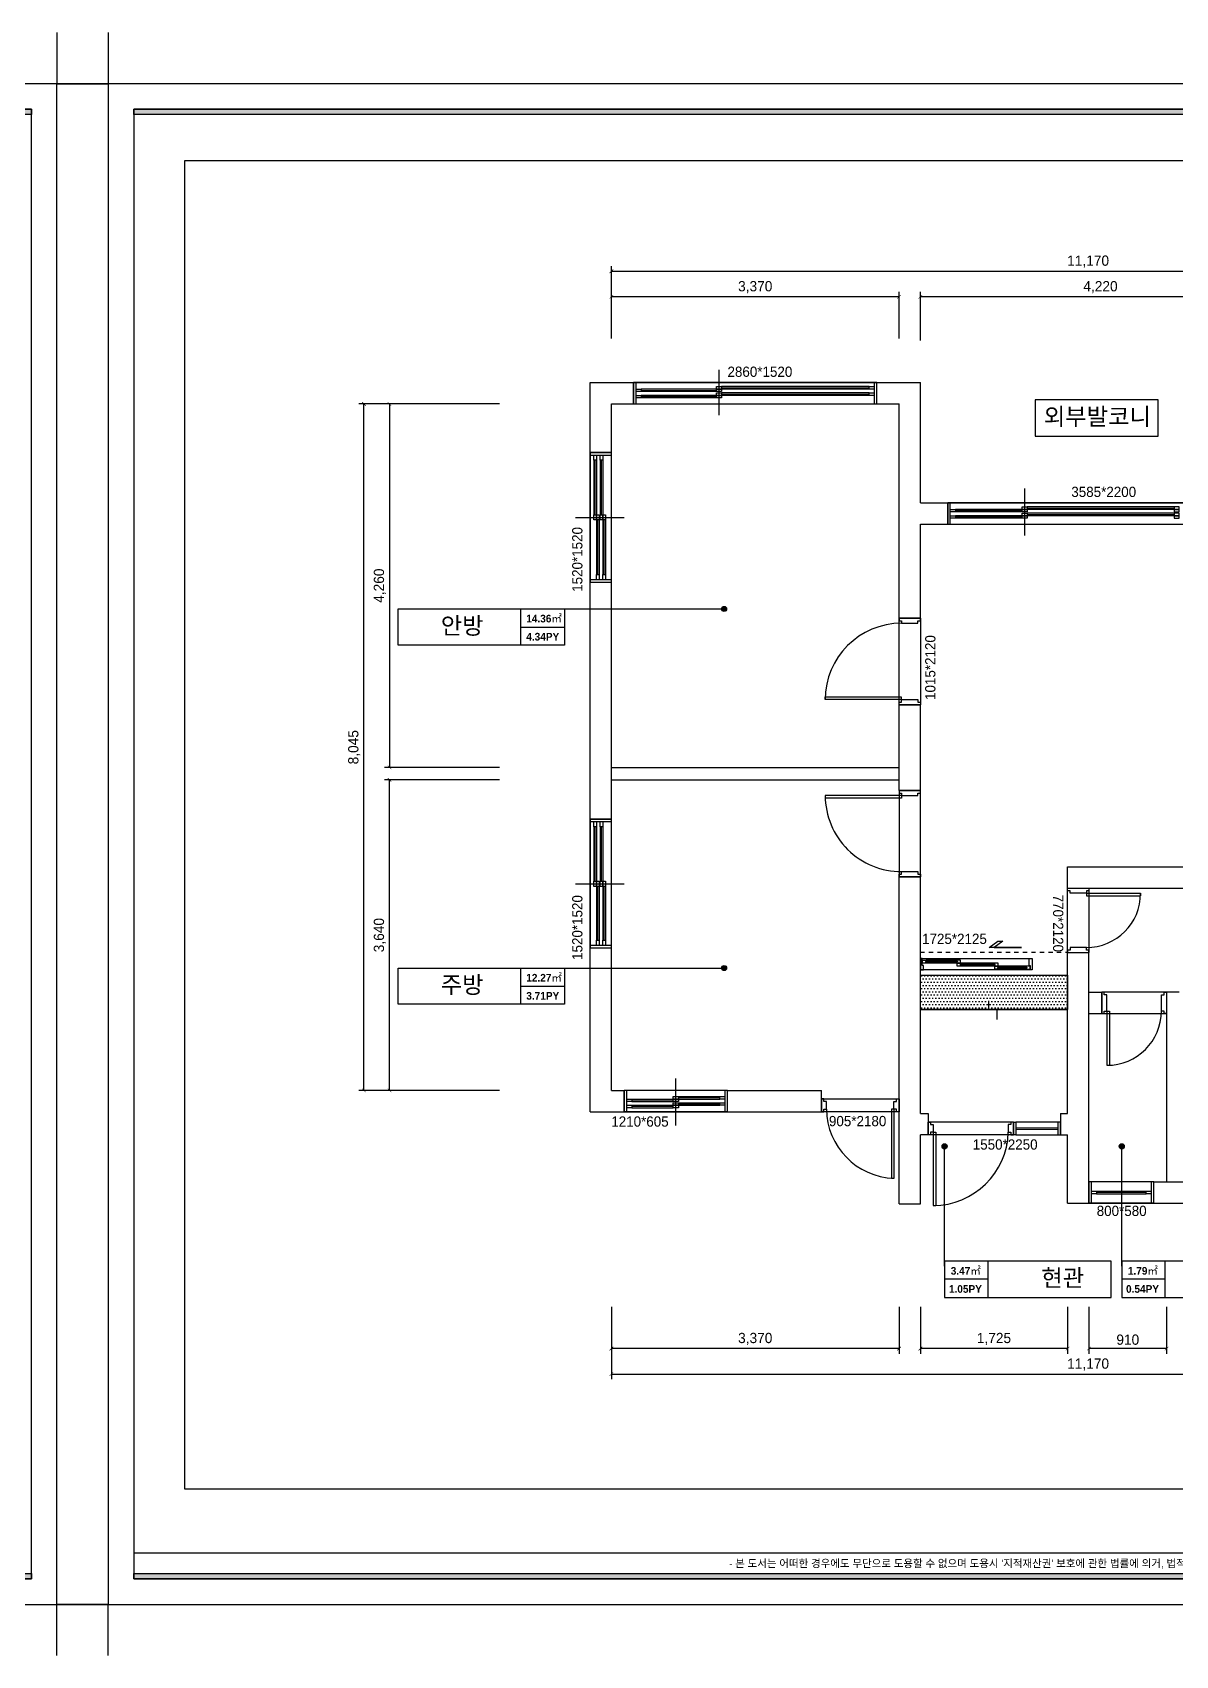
# Model space of a CAD drawing. Header units: inches. Extents: x 45519 to 207552, y -100391 to 47052.
# Drawn here: x 71032 to 84424, y 17987 to 37007 of the extents above; entities that cross this region are included whole.
import ezdxf
from ezdxf.enums import TextEntityAlignment as Align

# ---------------------------------------------------------------- set-up
doc = ezdxf.new("R2010")
doc.units = ezdxf.units.IN
doc.header["$LTSCALE"] = 100
doc.header["$MEASUREMENT"] = 0
doc.header["$PDSIZE"] = 700.071425
doc.linetypes.add('HID2', pattern=[1, 0.5, -0.5])
for name, color, linetype in [('0-ELC TEXT', 7, 'Continuous'), ('03-TEXT', 3, 'Continuous'), ('07-DIM', 1, 'Continuous'), ('2-con', 2, 'Continuous'), ('3.기호.계단선', 30, 'Continuous'), ('4-win', 4, 'Continuous'), ('7', 7, 'Continuous'), ('CO-DOOR', 8, 'Continuous'), ('F-SYM', 7, 'Continuous'), ('FORM(YOURNAME)-11', 1, 'Continuous'), ('도면층4', 4, 'Continuous'), ('도면층5', 5, 'Continuous'), ('도면층8', 8, 'Continuous')]:
    doc.layers.add(name, color=color, linetype=linetype)
doc.styles.add('YOURNAME', font='HY울릉도M.TTF')
doc.styles.add('넥슨고딕', font='NEXONLv1GothicBold.ttf')
doc.styles.add('마감재', font='stylu.ttf')
doc.styles.add('코레일둥고', font='Korail_Round_Gothic_Medium.ttf')
doc.dimstyles.new('벽치수 Copy of DIM-50', dxfattribs={"dimscale": 60, "dimtxt": 2, "dimasz": 0.7, "dimexe": 1, "dimexo": 1, "dimgap": 0.7, "dimtad": 1, "dimdec": 0, "dimzin": 1, "dimdsep": 46, "dimlunit": 6, "dimtxsty": '마감재', "dimblk": 'ARCHTICK', "dimcen": -0.09, "dimclrd": 1, "dimclre": 1, "dimclrt": 3, "dimadec": 0, "dimazin": 0, "dimtfac": 1, "dimtdec": 0, "dimtix": 1, "dimtmove": 2, "dimatfit": 0, "dimldrblk": 'ARCHTICK', "dimfxl": 0, "dimtolj": 1, "dimtzin": 0, "dimarcsym": 0})

# ---------------------------------------------------------------- blocks, each defined once
blk = doc.blocks.new('FORM-PLAN')
at = {"layer": 'FORM(YOURNAME)-11'}
h = blk.add_hatch(color=256, dxfattribs=at)
h.dxf.hatch_style = 1
h.paths.add_polyline_path([(-71444, 55115), (10556, 55115), (10556, 54915), (-71444, 54915)])
h.paths.add_polyline_path([(-71444, -2085), (10556, -2085), (10556, -2285), (-71444, -2285)])
at = {"layer": 'Defpoints', "color": 158}
blk.add_line((1346, -1285), (-71444, -1285), dxfattribs=at)
at = {"layer": 'Defpoints', "color": 1}
for points in [[(-72444, 58115), (-72444, 56115), (-74444, 56115)], [(11556, 58115), (11556, 56115), (13556, 56115)], [(-72444, -5285), (-72444, -3285), (-74444, -3285)], [(11556, -5285), (11556, -3285), (13556, -3285)]]:
    blk.add_lwpolyline(points, dxfattribs=at)
at = {"layer": 'Defpoints', "color": 158}
for points in [[(-71444, -2285), (10556, -2285), (10556, 55115), (-71444, 55115)], [(-69444, 53115), (-64, 53115), (-64, 1215), (-69444, 1215)]]:
    blk.add_lwpolyline(points, close=True, dxfattribs=at)
at = {"layer": 'FORM(YOURNAME)-11', "color": 250}
blk.add_lwpolyline([(-72444, -3285), (11556, -3285), (11556, 56115), (-72444, 56115)], close=True, dxfattribs=at)
at = {"layer": 'FORM(YOURNAME)-11'}
for points in [[(-71444, 55115), (10556, 55115), (10556, 54915), (-71444, 54915)], [(-71444, -2085), (10556, -2085), (10556, -2285), (-71444, -2285)]]:
    blk.add_lwpolyline(points, close=True, dxfattribs=at)
at = {"layer": 'FORM(YOURNAME)-11', "color": 1, "style": 'YOURNAME'}
blk.add_text("- 본 도서는 어떠한 경우에도 무단으로 도용할 수 없으며 도용시 '지적재산권' 보호에 관한 법률에 의거, 법적 분쟁이 발생합니다.  또한 본 도서에 관한 모든 저작권은 당사에 있습니다. -", height=300, dxfattribs=at).set_placement((-32990, -1685), align=Align.MIDDLE_CENTER)
at = {"layer": 'FORM(YOURNAME)-11', "color": 3, "style": 'YOURNAME'}
for tag, height, p in [('1', 450, (9905, 18188)), ('2', 450, (9905, 17544)), ('3', 450, (9905, 16257)), ('4', 450, (9905, 14326)), ('5', 515, (9905, 12009)), ('6', 515, (9905, 9757)), ('7', 515, (9905, 7504)), ('8', 515, (9905, 5252)), ('9', 515, (9905, 2999)), ('10', 515, (5655, 811)), ('11', 515, (9905, 747)), ('12', 515, (5655, -1441)), ('13', 515, (9905, -1441))]:
    blk.add_attdef(tag, text='', height=height, dxfattribs=at).set_placement(p, align=Align.MIDDLE_RIGHT)
blk = doc.blocks.new('*U422')
at = {"layer": 'F-SYM', "xscale": 0.3, "yscale": 0.3, "zscale": 0.3}
blk.add_blockref('FORM-PLAN', (67852, 19572), dxfattribs=at)
blk = doc.blocks.new('*U423')
at = {"layer": 'F-SYM', "xscale": 0.3, "yscale": 0.3, "zscale": 0.3}
blk.add_blockref('FORM-PLAN', (93652, 19572), dxfattribs=at)
blk = doc.blocks.new('_ArchTick')
at = {"color": 0, "linetype": 'ByBlock', "const_width": 0.15}
blk.add_lwpolyline([(-0.5, -0.5), (0.5, 0.5)], dxfattribs=at)
blk = doc.blocks.new('*D46')
at = {"layer": '07-DIM', "color": 1, "lineweight": -2}
for p, q in [((77815, 33419), (77815, 33969)), ((81185, 33909), (77815, 33909)), ((81185, 33419), (81185, 33969))]:
    blk.add_line(p, q, dxfattribs=at)
at = {"layer": 'Defpoints', "color": 0}
for p in [(77815, 33909), (77815, 33359), (81185, 33359)]:
    blk.add_point(p, dxfattribs=at)
at = {"layer": '07-DIM', "color": 1, "lineweight": -2, "xscale": 42, "yscale": 42, "zscale": 42, "rotation": 180}
blk.add_blockref('_ArchTick', (77815, 33909), dxfattribs=at)
at = {"layer": '07-DIM', "color": 1, "lineweight": -2, "xscale": 42, "yscale": 42, "zscale": 42}
blk.add_blockref('_ArchTick', (81185, 33909), dxfattribs=at)
at = {"layer": '07-DIM', "color": 3, "insert": (79500, 34022), "char_height": 120, "attachment_point": 5, "style": '마감재'}
blk.add_mtext('\\A1;3,370', dxfattribs=at)
blk = doc.blocks.new('*D47')
at = {"layer": '07-DIM', "color": 1, "lineweight": -2}
for p, q in [((77815, 33419), (77815, 34269)), ((88985, 33419), (88985, 34269)), ((77815, 34209), (88985, 34209))]:
    blk.add_line(p, q, dxfattribs=at)
at = {"layer": 'Defpoints', "color": 0}
for p in [(88985, 34209), (77815, 33359), (88985, 33359)]:
    blk.add_point(p, dxfattribs=at)
at = {"layer": '07-DIM', "color": 1, "lineweight": -2, "xscale": 42, "yscale": 42, "zscale": 42, "rotation": 180}
blk.add_blockref('_ArchTick', (77815, 34209), dxfattribs=at)
at = {"layer": '07-DIM', "color": 1, "lineweight": -2, "xscale": 42, "yscale": 42, "zscale": 42}
blk.add_blockref('_ArchTick', (88985, 34209), dxfattribs=at)
at = {"layer": '07-DIM', "color": 3, "insert": (83400, 34322), "char_height": 120, "attachment_point": 5, "style": '마감재'}
blk.add_mtext('\\A1;11,170', dxfattribs=at)
blk = doc.blocks.new('*D48')
at = {"layer": '07-DIM', "color": 1, "lineweight": -2}
for p, q in [((81435, 33399), (81435, 33969)), ((85655, 33909), (81435, 33909)), ((85655, 33419), (85655, 33969))]:
    blk.add_line(p, q, dxfattribs=at)
at = {"layer": 'Defpoints', "color": 0}
for p in [(81435, 33909), (81435, 33339), (85655, 33359)]:
    blk.add_point(p, dxfattribs=at)
at = {"layer": '07-DIM', "color": 1, "lineweight": -2, "xscale": 42, "yscale": 42, "zscale": 42, "rotation": 180}
blk.add_blockref('_ArchTick', (81435, 33909), dxfattribs=at)
at = {"layer": '07-DIM', "color": 1, "lineweight": -2, "xscale": 42, "yscale": 42, "zscale": 42}
blk.add_blockref('_ArchTick', (85655, 33909), dxfattribs=at)
at = {"layer": '07-DIM', "color": 3, "insert": (83545, 34022), "char_height": 120, "attachment_point": 5, "style": '마감재'}
blk.add_mtext('\\A1;4,220', dxfattribs=at)
blk = doc.blocks.new('*D50')
at = {"layer": '07-DIM', "color": 1, "lineweight": -2}
for p, q in [((76505, 32654), (74855, 32654)), ((74915, 24609), (74915, 32654)), ((76505, 24609), (74855, 24609))]:
    blk.add_line(p, q, dxfattribs=at)
at = {"layer": 'Defpoints', "color": 0}
for p in [(74915, 32654), (76565, 32654), (76565, 24609)]:
    blk.add_point(p, dxfattribs=at)
at = {"layer": '07-DIM', "color": 1, "lineweight": -2, "xscale": 42, "yscale": 42, "zscale": 42}
for p, rotation in [((74915, 32654), 90), ((74915, 24609), 270)]:
    blk.add_blockref('_ArchTick', p, dxfattribs=dict(at, rotation=rotation))
at = {"layer": '07-DIM', "color": 3, "insert": (74802, 28631), "char_height": 120, "attachment_point": 5, "rotation": 90, "style": '마감재'}
blk.add_mtext('\\A1;8,045', dxfattribs=at)
blk = doc.blocks.new('*D51')
at = {"layer": '07-DIM', "color": 1, "lineweight": -2}
for p, q in [((76505, 32654), (75155, 32654)), ((75215, 32654), (75215, 28394)), ((76505, 28394), (75155, 28394))]:
    blk.add_line(p, q, dxfattribs=at)
at = {"layer": 'Defpoints', "color": 0}
for p in [(76565, 32654), (75215, 28394), (76565, 28394)]:
    blk.add_point(p, dxfattribs=at)
at = {"layer": '07-DIM', "color": 1, "lineweight": -2, "xscale": 42, "yscale": 42, "zscale": 42}
for p, rotation in [((75215, 32654), 90), ((75215, 28394), 270)]:
    blk.add_blockref('_ArchTick', p, dxfattribs=dict(at, rotation=rotation))
at = {"layer": '07-DIM', "color": 3, "insert": (75102, 30524), "char_height": 120, "attachment_point": 5, "rotation": 90, "style": '마감재'}
blk.add_mtext('\\A1;4,260', dxfattribs=at)
blk = doc.blocks.new('*D52')
at = {"layer": '07-DIM', "color": 1, "lineweight": -2}
for p, q in [((76505, 28249), (75155, 28249)), ((75215, 24609), (75215, 28249)), ((76505, 24609), (75155, 24609))]:
    blk.add_line(p, q, dxfattribs=at)
at = {"layer": 'Defpoints', "color": 0}
for p in [(75215, 28249), (76565, 28249), (76565, 24609)]:
    blk.add_point(p, dxfattribs=at)
at = {"layer": '07-DIM', "color": 1, "lineweight": -2, "xscale": 42, "yscale": 42, "zscale": 42}
for p, rotation in [((75215, 28249), 90), ((75215, 24609), 270)]:
    blk.add_blockref('_ArchTick', p, dxfattribs=dict(at, rotation=rotation))
at = {"layer": '07-DIM', "color": 3, "insert": (75102, 26429), "char_height": 120, "attachment_point": 5, "rotation": 90, "style": '마감재'}
blk.add_mtext('\\A1;3,640', dxfattribs=at)
blk = doc.blocks.new('*D55')
at = {"layer": '07-DIM', "color": 1, "lineweight": -2}
for p, q in [((77815, 22074), (77815, 21524)), ((81185, 22074), (81185, 21524)), ((81185, 21584), (77815, 21584))]:
    blk.add_line(p, q, dxfattribs=at)
at = {"layer": 'Defpoints', "color": 0}
for p in [(77815, 22134), (81185, 22134), (77815, 21584)]:
    blk.add_point(p, dxfattribs=at)
at = {"layer": '07-DIM', "color": 1, "lineweight": -2, "xscale": 42, "yscale": 42, "zscale": 42, "rotation": 180}
blk.add_blockref('_ArchTick', (77815, 21584), dxfattribs=at)
at = {"layer": '07-DIM', "color": 1, "lineweight": -2, "xscale": 42, "yscale": 42, "zscale": 42}
blk.add_blockref('_ArchTick', (81185, 21584), dxfattribs=at)
at = {"layer": '07-DIM', "color": 3, "insert": (79500, 21697), "char_height": 120, "attachment_point": 5, "style": '마감재'}
blk.add_mtext('\\A1;3,370', dxfattribs=at)
blk = doc.blocks.new('*D56')
at = {"layer": '07-DIM', "color": 1, "lineweight": -2}
for p, q in [((77815, 22074), (77815, 21224)), ((88985, 22074), (88985, 21224)), ((77815, 21284), (88985, 21284))]:
    blk.add_line(p, q, dxfattribs=at)
at = {"layer": 'Defpoints', "color": 0}
for p in [(77815, 22134), (88985, 22134), (88985, 21284)]:
    blk.add_point(p, dxfattribs=at)
at = {"layer": '07-DIM', "color": 1, "lineweight": -2, "xscale": 42, "yscale": 42, "zscale": 42, "rotation": 180}
blk.add_blockref('_ArchTick', (77815, 21284), dxfattribs=at)
at = {"layer": '07-DIM', "color": 1, "lineweight": -2, "xscale": 42, "yscale": 42, "zscale": 42}
blk.add_blockref('_ArchTick', (88985, 21284), dxfattribs=at)
at = {"layer": '07-DIM', "color": 3, "insert": (83400, 21397), "char_height": 120, "attachment_point": 5, "style": '마감재'}
blk.add_mtext('\\A1;11,170', dxfattribs=at)
blk = doc.blocks.new('*D57')
at = {"layer": '07-DIM', "color": 1, "lineweight": -2}
for p, q in [((81435, 22074), (81435, 21524)), ((83160, 22074), (83160, 21524)), ((83160, 21584), (81435, 21584))]:
    blk.add_line(p, q, dxfattribs=at)
at = {"layer": 'Defpoints', "color": 0}
for p in [(81435, 22134), (83160, 22134), (81435, 21584)]:
    blk.add_point(p, dxfattribs=at)
at = {"layer": '07-DIM', "color": 1, "lineweight": -2, "xscale": 42, "yscale": 42, "zscale": 42, "rotation": 180}
blk.add_blockref('_ArchTick', (81435, 21584), dxfattribs=at)
at = {"layer": '07-DIM', "color": 1, "lineweight": -2, "xscale": 42, "yscale": 42, "zscale": 42}
blk.add_blockref('_ArchTick', (83160, 21584), dxfattribs=at)
at = {"layer": '07-DIM', "color": 3, "insert": (82297, 21697), "char_height": 120, "attachment_point": 5, "style": '마감재'}
blk.add_mtext('\\A1;1,725', dxfattribs=at)
blk = doc.blocks.new('*D60')
at = {"layer": '07-DIM', "color": 1, "lineweight": -2}
for p, q in [((83410, 22074), (83410, 21524)), ((84320, 22074), (84320, 21524)), ((84320, 21584), (83410, 21584))]:
    blk.add_line(p, q, dxfattribs=at)
at = {"layer": 'Defpoints', "color": 0}
for p in [(83410, 22134), (84320, 22134), (83410, 21584)]:
    blk.add_point(p, dxfattribs=at)
at = {"layer": '07-DIM', "color": 1, "lineweight": -2, "xscale": 42, "yscale": 42, "zscale": 42, "rotation": 180}
blk.add_blockref('_ArchTick', (83410, 21584), dxfattribs=at)
at = {"layer": '07-DIM', "color": 1, "lineweight": -2, "xscale": 42, "yscale": 42, "zscale": 42}
blk.add_blockref('_ArchTick', (84320, 21584), dxfattribs=at)
at = {"layer": '07-DIM', "color": 3, "insert": (83865, 21688), "char_height": 120, "attachment_point": 5, "style": '마감재'}
blk.add_mtext('\\A1;910', dxfattribs=at)

msp = doc.modelspace()

# ---------------------------------------------------------------- hatches: boundary and pattern name
at = {"layer": '0-ELC TEXT'}
h = msp.add_hatch(color=256, dxfattribs=at)
h.dxf.hatch_style = 1
edge = h.paths.add_edge_path()
edge.add_arc((79135.2, 30251.6), 30, 180, 540, ccw=False)
h = msp.add_hatch(color=256, dxfattribs=at)
h.dxf.hatch_style = 1
edge = h.paths.add_edge_path()
edge.add_arc((79135.2, 26042.9), 30, 180, 540, ccw=False)
h = msp.add_hatch(color=256, dxfattribs=at)
h.dxf.hatch_style = 1
edge = h.paths.add_edge_path()
edge.add_arc((81718.7, 23954), 30, -90, 270)
h = msp.add_hatch(color=256, dxfattribs=at)
h.dxf.hatch_style = 1
edge = h.paths.add_edge_path()
edge.add_arc((83793.7, 23954), 30, -90, 270)
at = {"layer": '3.기호.계단선'}
h = msp.add_hatch(dxfattribs=at)
h.set_pattern_fill('DOTS', color=256, scale=600)
h.set_pattern_definition([(0, (24916.04, 340.16), (18.75, 37.5), [0, -37.5])])
h.paths.add_polyline_path([(83159.9, 25958.8), (83159.9, 25558.8), (81434.9, 25558.8), (81434.9, 25958.8)])

# ---------------------------------------------------------------- linework, layer by layer
at = {"layer": '0-ELC TEXT'}
for p, q in [((76755.3, 29827.1), (76755.3, 30251.6)), ((77264.9, 30251.6), (79135.2, 30251.6)), ((76755.3, 30039.4), (77264.9, 30039.4)), ((76755.3, 25618.4), (76755.3, 26042.9)), ((77264.9, 26042.9), (79135.2, 26042.9)), ((76755.3, 25830.7), (77264.9, 25830.7)), ((81718.7, 22549.3), (81718.7, 23954)), ((83793.7, 22549.3), (83793.7, 23954)), ((82228.3, 22183.4), (82228.3, 22607.9)), ((84303.3, 22183.4), (84303.3, 22607.9)), ((82228.3, 22395.7), (81718.7, 22395.7)), ((84303.3, 22395.7), (83793.7, 22395.7))]:
    msp.add_line(p, q, dxfattribs=at)
for points in [[(84219.9, 32701.5), (82779.9, 32701.5), (82779.9, 32277), (84219.9, 32277)], [(75315.3, 30251.6), (77264.9, 30251.6), (77264.9, 29827.1), (75315.3, 29827.1)], [(75315.3, 26042.9), (77264.9, 26042.9), (77264.9, 25618.4), (75315.3, 25618.4)], [(83668.3, 22607.9), (81718.7, 22607.9), (81718.7, 22183.4), (83668.3, 22183.4)], [(85743.3, 22607.9), (83793.7, 22607.9), (83793.7, 22183.4), (85743.3, 22183.4)]]:
    msp.add_lwpolyline(points, close=True, dxfattribs=at)
for centre in [(79135.2, 30251.6), (79135.2, 26042.9), (81718.7, 23954), (83793.7, 23954)]:
    msp.add_circle(centre, 30, dxfattribs=at)
at = {"layer": '2-con'}
for p, q in [((77564.9, 32903.8), (78074.9, 32903.8)), ((77564.9, 32083.8), (77564.9, 32903.8)), ((78074.9, 32653.8), (78074.9, 32903.8)), ((80924.9, 32903.8), (81434.9, 32903.8)), ((80924.9, 32653.8), (80924.9, 32903.8)), ((81434.9, 31493.8), (81434.9, 32903.8)), ((77814.9, 32653.8), (78074.9, 32653.8)), ((77814.9, 32083.8), (77814.9, 32653.8)), ((80924.9, 32653.8), (81184.9, 32653.8)), ((81184.9, 30143.8), (81184.9, 32653.8)), ((77564.9, 32083.8), (77814.9, 32083.8)), ((81434.9, 31493.8), (81754.9, 31493.8)), ((81754.9, 31243.8), (81754.9, 31493.8)), ((81434.9, 30143.8), (81434.9, 31243.8)), ((81434.9, 31243.8), (81754.9, 31243.8)), ((77564.9, 30563.8), (77814.9, 30563.8)), ((77564.9, 27788.8), (77564.9, 30563.8)), ((77814.9, 27788.8), (77814.9, 30563.8)), ((81184.9, 30143.8), (81434.9, 30143.8)), ((81184.9, 29128.8), (81434.9, 29128.8)), ((81184.9, 28123.8), (81184.9, 29128.8)), ((81434.9, 28123.8), (81434.9, 29128.8)), ((77814.9, 28393.8), (81184.9, 28393.8)), ((77814.9, 28248.8), (81184.9, 28248.8)), ((81184.9, 28123.8), (81434.9, 28123.8)), ((81434.9, 28123.8), (81184.9, 28123.8)), ((77564.9, 27788.8), (77814.9, 27788.8)), ((83159.9, 26978.8), (83159.9, 27228.8)), ((83159.9, 27228.8), (85654.9, 27228.8)), ((81184.9, 27113.8), (81434.9, 27113.8)), ((81184.9, 23278.8), (81184.9, 27113.8)), ((81434.9, 27113.8), (81184.9, 27113.8)), ((81434.9, 24338.8), (81434.9, 27113.8)), ((83159.9, 26978.8), (85679.9, 26978.8)), ((77564.9, 26278.8), (77814.9, 26278.8)), ((77564.9, 24358.8), (77564.9, 26278.8)), ((77814.9, 24608.8), (77814.9, 26278.8)), ((83159.9, 24338.8), (83159.9, 26223.8)), ((83159.9, 26223.8), (83409.9, 26223.8)), ((83409.9, 23288.8), (83409.9, 26223.8)), ((81434.9, 25958.8), (83159.9, 25958.8)), ((83409.9, 25758.8), (83559.9, 25758.8)), ((83559.9, 25508.8), (83559.9, 25758.8)), ((84464.9, 25758.8), (84319.9, 25758.8)), ((84319.9, 25758.8), (84319.9, 23538.8)), ((81434.9, 25558.8), (83159.9, 25558.8)), ((83409.9, 25508.8), (83559.9, 25508.8)), ((77814.9, 24608.8), (77964.9, 24608.8)), ((77964.9, 24358.8), (77964.9, 24608.8)), ((79174.9, 24608.8), (80274.9, 24608.8)), ((79174.9, 24358.8), (79174.9, 24608.8)), ((80274.9, 24358.8), (80274.9, 24608.8)), ((77564.9, 24358.8), (77964.9, 24358.8)), ((79174.9, 24358.8), (80274.9, 24358.8)), ((81434.9, 24338.8), (81524.9, 24338.8)), ((81524.9, 24338.8), (81524.9, 24088.8)), ((83074.7, 24338.8), (83159.7, 24338.8)), ((83074.9, 24338.8), (83074.9, 24088.8)), ((81434.9, 23278.8), (81434.9, 24088.8)), ((81524.9, 24088.8), (81434.9, 24088.8)), ((83074.9, 24088.8), (83159.9, 24088.8)), ((83159.9, 23288.8), (83159.9, 24088.8)), ((84169.9, 23538.8), (84614.9, 23538.8)), ((81184.9, 23278.8), (81434.9, 23278.8)), ((83159.9, 23288.8), (83409.9, 23288.8)), ((84169.9, 23288.8), (84614.9, 23288.8))]:
    msp.add_line(p, q, dxfattribs=at)
at = {"layer": '2-con', "linetype": 'HID2'}
msp.add_line((81434.9, 26228.8), (83159.9, 26228.8), dxfattribs=at)
at = {"layer": '3.기호.계단선'}
for points in [[(83159.9, 25958.8), (83159.9, 25558.8), (81434.9, 25558.8), (81434.9, 25958.8), (83159.9, 25958.8)], [(82231.8, 25658.8), (82231.8, 25558.8), (82331.8, 25558.8), (82331.8, 25440.3)]]:
    msp.add_lwpolyline(points, dxfattribs=at)
at = {"layer": '4-win'}
for points in [[(78074.9, 32903.8), (78074.9, 32653.8), (80924.9, 32653.8), (80924.9, 32903.8)], [(78074.9, 32903.8), (78074.9, 32653.8), (78104.9, 32653.8), (78104.9, 32903.8)], [(80894.9, 32903.8), (80894.9, 32653.8), (80924.9, 32653.8), (80924.9, 32903.8)], [(77564.9, 30563.8), (77814.9, 30563.8), (77814.9, 32083.8), (77564.9, 32083.8)], [(77564.9, 32053.8), (77814.9, 32053.8), (77814.9, 32083.8), (77564.9, 32083.8)], [(81754.9, 31493.8), (81754.9, 31243.8), (85339.9, 31243.8), (85339.9, 31493.8)], [(81754.9, 31493.8), (81754.9, 31243.8), (81784.9, 31243.8), (81784.9, 31493.8)], [(77564.9, 30563.8), (77814.9, 30563.8), (77814.9, 30593.8), (77564.9, 30593.8)], [(77564.9, 26278.8), (77814.9, 26278.8), (77814.9, 27788.8), (77564.9, 27788.8)], [(77564.9, 27758.8), (77814.9, 27758.8), (77814.9, 27788.8), (77564.9, 27788.8)], [(77564.9, 26278.8), (77814.9, 26278.8), (77814.9, 26308.8), (77564.9, 26308.8)], [(79174.9, 24358.8), (79174.9, 24608.8), (77964.9, 24608.8), (77964.9, 24358.8)], [(77994.9, 24358.8), (77994.9, 24608.8), (77964.9, 24608.8), (77964.9, 24358.8)], [(79174.9, 24358.8), (79174.9, 24608.8), (79144.9, 24608.8), (79144.9, 24358.8)], [(84169.9, 23288.8), (84169.9, 23538.8), (83409.9, 23538.8), (83409.9, 23288.8)], [(83439.9, 23288.8), (83439.9, 23538.8), (83409.9, 23538.8), (83409.9, 23288.8)], [(84169.9, 23288.8), (84169.9, 23538.8), (84139.9, 23538.8), (84139.9, 23288.8)]]:
    msp.add_lwpolyline(points, close=True, dxfattribs=at)
at = {"layer": 'CO-DOOR', "color": 1}
msp.add_lwpolyline([(82621.2, 26284.5), (82242, 26284.5), (82340.6, 26356.8), (82399, 26356.8), (82300.4, 26284.5), (82621.2, 26284.5)], close=True, dxfattribs=at)
at = {"layer": '도면층4'}
for p, q in [((79074.9, 33053), (79074.9, 32523)), ((78074.9, 32903.8), (80924.9, 32903.8)), ((78164.9, 32813), (79046.2, 32813)), ((78164.9, 32739.2), (79046.2, 32739.2)), ((79106.2, 32843), (80834.9, 32843)), ((79106.2, 32769.2), (80834.9, 32769.2)), ((77564.9, 30563.8), (77564.9, 32083.8)), ((77625.7, 31355.1), (77625.7, 31993.8)), ((77699.5, 31355.1), (77699.5, 31993.8)), ((82654.9, 31663), (82654.9, 31113)), ((81754.9, 31493.8), (85339.9, 31493.8)), ((81844.9, 31403), (82626.2, 31403)), ((82686.2, 31433), (84408.6, 31433)), ((77395.7, 31323.8), (77965.7, 31323.8)), ((77655.7, 30653.8), (77655.7, 31295.1)), ((77729.5, 30653.8), (77729.5, 31295.1)), ((81844.9, 31329.2), (82626.2, 31329.2)), ((82686.2, 31359.2), (84408.6, 31359.2)), ((81184.9, 29128.8), (81184.9, 30143.8)), ((81184.9, 30143.8), (81434.9, 30143.8)), ((81434.9, 30143.8), (81434.9, 29128.8)), ((80319.3, 29188.8), (80319.3, 29218.8)), ((81214.9, 29188.8), (80319.3, 29188.8)), ((81214.9, 29218.8), (80319.9, 29218.8)), ((81434.9, 29128.8), (81184.9, 29128.8)), ((81184.9, 29128.8), (81434.9, 29128.8)), ((81214.9, 29188.8), (81214.9, 29218.8)), ((81214.9, 28063.8), (80319.3, 28063.8)), ((80319.3, 28063.8), (80319.3, 28033.8)), ((81214.9, 28033.8), (80319.9, 28033.8)), ((81434.9, 28123.8), (81184.9, 28123.8)), ((81184.9, 28123.8), (81434.9, 28123.8)), ((81214.9, 28063.8), (81214.9, 28033.8)), ((77564.9, 26278.8), (77564.9, 27788.8)), ((77625.7, 27060.1), (77625.7, 27698.8)), ((77699.5, 27060.1), (77699.5, 27698.8)), ((77395.7, 27028.8), (77965.7, 27028.8)), ((77655.7, 26368.8), (77655.7, 27000.1)), ((77729.5, 26368.8), (77729.5, 27000.1)), ((83159.9, 26223.8), (83159.9, 26978.8)), ((83379.9, 26918.8), (84015.4, 26918.8)), ((83379.9, 26918.8), (83379.9, 26888.8)), ((83379.9, 26888.8), (84014.9, 26888.8)), ((83409.9, 26978.8), (83409.9, 26223.8)), ((84015.4, 26918.8), (84015.4, 26888.8)), ((84319.9, 25758.8), (83559.9, 25758.8)), ((83559.9, 25508.8), (84319.9, 25508.8)), ((83619.9, 25538.8), (83619.9, 24903.3)), ((83619.9, 25538.8), (83649.9, 25538.8)), ((83649.9, 25538.8), (83649.9, 24903.8)), ((78569.9, 24197.4), (78569.9, 24747.4)), ((83619.9, 24903.3), (83649.9, 24903.3)), ((79174.9, 24358.8), (77964.9, 24358.8)), ((78539.9, 24493.4), (78054.9, 24493.4)), ((78539.9, 24419.6), (78054.9, 24419.6)), ((79084.9, 24523.4), (78599.9, 24523.4)), ((79084.9, 24449.6), (78599.9, 24449.6)), ((80274.9, 24508.8), (81184.9, 24508.8)), ((81184.9, 24358.8), (80274.9, 24358.8)), ((81094.9, 24388.8), (81094.9, 23579.4)), ((81124.9, 24388.8), (81094.9, 24388.8)), ((81124.9, 24388.8), (81124.9, 23578.8)), ((82524.9, 24238.8), (81524.9, 24238.8)), ((81524.9, 24088.8), (81525.1, 24238.8)), ((81525.1, 24238.8), (81524.9, 24088.8)), ((82525.1, 24238.8), (82524.9, 24088.8)), ((83045.1, 24238.8), (82554.7, 24238.8)), ((82554.8, 24172.8), (83045, 24171.7)), ((82524.9, 24088.8), (81524.9, 24088.8)), ((81584.9, 24118.8), (81584.9, 23258.8)), ((81584.9, 24118.8), (81614.9, 24118.8)), ((81614.9, 24118.8), (81614.9, 23259.4)), ((82554.8, 24154.8), (83045, 24153.7)), ((82554.9, 24088.8), (83044.9, 24088.8)), ((81124.9, 23578.8), (81094.9, 23578.8)), ((84079.9, 23413.8), (83499.9, 23413.8)), ((81585.3, 23259.4), (81615.3, 23259.4)), ((84169.9, 23288.8), (83409.9, 23288.8))]:
    msp.add_line(p, q, dxfattribs=at)
for points in [[(78104.9, 32798), (78104.9, 32828), (78164.9, 32828), (78164.9, 32798)], [(78104.9, 32724.2), (78104.9, 32754.2), (78164.9, 32754.2), (78164.9, 32724.2)], [(79046.2, 32828), (79046.2, 32858), (79106.2, 32858), (79106.2, 32828)], [(79046.2, 32798), (79046.2, 32828), (79106.2, 32828), (79106.2, 32798)], [(79046.2, 32754.2), (79046.2, 32784.2), (79106.2, 32784.2), (79106.2, 32754.2)], [(79046.2, 32724.2), (79046.2, 32754.2), (79106.2, 32754.2), (79106.2, 32724.2)], [(80834.9, 32828), (80834.9, 32858), (80894.9, 32858), (80894.9, 32828)], [(80834.9, 32754.2), (80834.9, 32784.2), (80894.9, 32784.2), (80894.9, 32754.2)], [(77640.7, 31993.8), (77610.7, 31993.8), (77610.7, 32053.8), (77640.7, 32053.8)], [(77714.5, 31993.8), (77684.5, 31993.8), (77684.5, 32053.8), (77714.5, 32053.8)], [(81784.9, 31388), (81784.9, 31418), (81844.9, 31418), (81844.9, 31388)], [(82626.2, 31418), (82626.2, 31448), (82686.2, 31448), (82686.2, 31418)], [(82626.2, 31388), (82626.2, 31418), (82686.2, 31418), (82686.2, 31388)], [(84468.6, 31418), (84468.6, 31448), (84408.6, 31448), (84408.6, 31418)], [(84468.6, 31388), (84468.6, 31418), (84408.6, 31418), (84408.6, 31388)], [(77640.7, 31295.1), (77610.7, 31295.1), (77610.7, 31355.1), (77640.7, 31355.1)], [(77670.7, 31295.1), (77640.7, 31295.1), (77640.7, 31355.1), (77670.7, 31355.1)], [(77714.5, 31295.1), (77684.5, 31295.1), (77684.5, 31355.1), (77714.5, 31355.1)], [(77744.5, 31295.1), (77714.5, 31295.1), (77714.5, 31355.1), (77744.5, 31355.1)], [(81784.9, 31314.2), (81784.9, 31344.2), (81844.9, 31344.2), (81844.9, 31314.2)], [(82626.2, 31344.2), (82626.2, 31374.2), (82686.2, 31374.2), (82686.2, 31344.2)], [(82626.2, 31314.2), (82626.2, 31344.2), (82686.2, 31344.2), (82686.2, 31314.2)], [(84468.6, 31344.2), (84468.6, 31374.2), (84408.6, 31374.2), (84408.6, 31344.2)], [(84468.6, 31314.2), (84468.6, 31344.2), (84408.6, 31344.2), (84408.6, 31314.2)], [(77670.7, 30593.8), (77640.7, 30593.8), (77640.7, 30653.8), (77670.7, 30653.8)], [(77744.5, 30593.8), (77714.5, 30593.8), (77714.5, 30653.8), (77744.5, 30653.8)], [(81434.9, 28123.8), (81184.9, 28123.8), (81184.9, 27113.8), (81434.9, 27113.8)], [(77640.7, 27698.8), (77610.7, 27698.8), (77610.7, 27758.8), (77640.7, 27758.8)], [(77714.5, 27698.8), (77684.5, 27698.8), (77684.5, 27758.8), (77714.5, 27758.8)], [(77640.7, 27000.1), (77610.7, 27000.1), (77610.7, 27060.1), (77640.7, 27060.1)], [(77670.7, 27000.1), (77640.7, 27000.1), (77640.7, 27060.1), (77670.7, 27060.1)], [(77714.5, 27000.1), (77684.5, 27000.1), (77684.5, 27060.1), (77714.5, 27060.1)], [(77744.5, 27000.1), (77714.5, 27000.1), (77714.5, 27060.1), (77744.5, 27060.1)], [(77670.7, 26308.8), (77640.7, 26308.8), (77640.7, 26368.8), (77670.7, 26368.8)], [(77744.5, 26308.8), (77714.5, 26308.8), (77714.5, 26368.8), (77744.5, 26368.8)], [(78599.9, 24538.4), (78599.9, 24508.4), (78539.9, 24508.4), (78539.9, 24538.4)], [(79144.9, 24538.4), (79144.9, 24508.4), (79084.9, 24508.4), (79084.9, 24538.4)], [(78054.9, 24508.4), (78054.9, 24478.4), (77994.9, 24478.4), (77994.9, 24508.4)], [(78054.9, 24434.6), (78054.9, 24404.6), (77994.9, 24404.6), (77994.9, 24434.6)], [(78599.9, 24508.4), (78599.9, 24478.4), (78539.9, 24478.4), (78539.9, 24508.4)], [(78599.9, 24464.6), (78599.9, 24434.6), (78539.9, 24434.6), (78539.9, 24464.6)], [(78599.9, 24434.6), (78599.9, 24404.6), (78539.9, 24404.6), (78539.9, 24434.6)], [(79144.9, 24464.6), (79144.9, 24434.6), (79084.9, 24434.6), (79084.9, 24464.6)], [(83499.9, 23428.8), (83499.9, 23398.8), (83439.9, 23398.8), (83439.9, 23428.8)], [(84139.9, 23428.8), (84139.9, 23398.8), (84079.9, 23398.8), (84079.9, 23428.8)]]:
    msp.add_lwpolyline(points, close=True, dxfattribs=at)
for points in [[(81184.9, 30143.8), (81184.9, 30113.8), (81214.9, 30113.8), (81214.9, 30083.8), (81404.9, 30083.8), (81404.9, 30113.8), (81434.9, 30113.8), (81434.9, 30143.8), (81184.9, 30143.8)], [(81184.9, 29128.8), (81184.9, 29158.8), (81214.9, 29158.8), (81214.9, 29188.8), (81404.9, 29188.8), (81404.9, 29158.8), (81434.9, 29158.8), (81434.9, 29128.8), (81184.9, 29128.8)], [(81184.9, 28123.8), (81184.9, 28093.8), (81214.9, 28093.8), (81214.9, 28063.8), (81404.9, 28063.8), (81404.9, 28093.8), (81434.9, 28093.8), (81434.9, 28123.8), (81184.9, 28123.8)], [(81184.9, 27113.8), (81184.9, 27143.8), (81214.9, 27143.8), (81214.9, 27173.8), (81404.9, 27173.8), (81404.9, 27143.8), (81434.9, 27143.8), (81434.9, 27113.8), (81184.9, 27113.8)], [(83409.9, 26978.8), (83409.9, 26948.8), (83379.9, 26948.8), (83379.9, 26918.8), (83189.9, 26918.8), (83189.9, 26948.8), (83159.9, 26948.8), (83159.9, 26978.8), (83409.9, 26978.8)], [(83409.9, 26223.8), (83409.9, 26253.8), (83379.9, 26253.8), (83379.9, 26283.8), (83189.9, 26283.8), (83189.9, 26253.8), (83159.9, 26253.8), (83159.9, 26223.8), (83409.9, 26223.8)], [(83559.9, 25508.8), (83589.9, 25508.8), (83589.9, 25538.8), (83619.9, 25538.8), (83619.9, 25728.8), (83589.9, 25728.8), (83589.9, 25758.8), (83559.9, 25758.8), (83559.9, 25508.8)], [(84319.9, 25508.8), (84289.9, 25508.8), (84289.9, 25538.8), (84259.9, 25538.8), (84259.9, 25728.8), (84289.9, 25728.8), (84289.9, 25758.8), (84319.9, 25758.8), (84319.9, 25508.8)], [(80274.9, 24358.8), (80304.9, 24358.8), (80304.9, 24388.8), (80334.9, 24388.8), (80334.9, 24478.8), (80304.9, 24478.8), (80304.9, 24508.8), (80274.9, 24508.8), (80274.9, 24358.8)], [(81184.9, 24358.8), (81154.9, 24358.8), (81154.9, 24388.8), (81124.9, 24388.8), (81124.9, 24478.8), (81154.9, 24478.8), (81154.9, 24508.8), (81184.9, 24508.8), (81184.9, 24358.8)], [(81525.1, 24238.8), (81555.1, 24238.8), (81555.1, 24208.8), (81585.1, 24208.8), (81584.9, 24118.8), (81554.9, 24118.8), (81554.9, 24088.8), (81524.9, 24088.8), (81525.1, 24238.8)], [(82525.1, 24238.8), (82495.1, 24238.8), (82495.1, 24208.8), (82465.1, 24208.8), (82464.9, 24118.8), (82494.9, 24118.8), (82494.9, 24088.8), (82524.9, 24088.8), (82525.1, 24238.8)], [(82524.7, 24238.8), (82554.7, 24238.8), (82554.7, 24208.8), (82554.7, 24208.8), (82554.9, 24118.8), (82554.9, 24118.8), (82554.9, 24088.8), (82524.9, 24088.8), (82524.7, 24238.8)], [(83075.1, 24238.8), (83045.1, 24238.8), (83045.1, 24208.8), (83045.1, 24208.8), (83044.9, 24118.8), (83044.9, 24118.8), (83044.9, 24088.8), (83074.9, 24088.8), (83075.1, 24238.8)]]:
    msp.add_lwpolyline(points, dxfattribs=at)
at = {"layer": '도면층5'}
for p, q in [((79046.2, 32828), (78164.9, 32828)), ((79046.2, 32798), (78164.9, 32798)), ((79046.2, 32754.2), (78164.9, 32754.2)), ((79046.2, 32724.2), (78164.9, 32724.2)), ((80834.9, 32858), (79106.2, 32858)), ((80834.9, 32828), (79106.2, 32828)), ((80834.9, 32784.2), (79106.2, 32784.2)), ((80834.9, 32754.2), (79106.2, 32754.2)), ((77610.7, 31993.8), (77610.7, 31355.1)), ((77640.7, 31993.8), (77640.7, 31355.1)), ((77684.5, 31993.8), (77684.5, 31355.1)), ((77714.5, 31993.8), (77714.5, 31355.1)), ((82626.2, 31418), (81844.9, 31418)), ((82626.2, 31388), (81844.9, 31388)), ((84408.6, 31448), (82686.2, 31448)), ((84408.6, 31418), (82686.2, 31418)), ((77640.7, 31295.1), (77640.7, 30653.8)), ((77670.7, 31295.1), (77670.7, 30653.8)), ((77714.5, 31295.1), (77714.5, 30653.8)), ((77744.5, 31295.1), (77744.5, 30653.8)), ((82626.2, 31344.2), (81844.9, 31344.2)), ((82626.2, 31314.2), (81844.9, 31314.2)), ((84408.6, 31374.2), (82686.2, 31374.2)), ((84408.6, 31344.2), (82686.2, 31344.2)), ((77610.7, 27698.8), (77610.7, 27060.1)), ((77640.7, 27698.8), (77640.7, 27060.1)), ((77684.5, 27698.8), (77684.5, 27060.1)), ((77714.5, 27698.8), (77714.5, 27060.1)), ((77640.7, 27000.1), (77640.7, 26368.8)), ((77670.7, 27000.1), (77670.7, 26368.8)), ((77714.5, 27000.1), (77714.5, 26368.8)), ((77744.5, 27000.1), (77744.5, 26368.8)), ((78599.9, 24538.4), (79084.9, 24538.4)), ((78054.9, 24508.4), (78539.9, 24508.4)), ((78054.9, 24478.4), (78539.9, 24478.4)), ((78054.9, 24434.6), (78539.9, 24434.6)), ((78054.9, 24404.6), (78539.9, 24404.6)), ((78599.9, 24508.4), (79084.9, 24508.4)), ((78599.9, 24464.6), (79084.9, 24464.6)), ((78599.9, 24434.6), (79084.9, 24434.6)), ((83499.9, 23428.8), (84079.9, 23428.8)), ((83499.9, 23398.8), (84079.9, 23398.8))]:
    msp.add_line(p, q, dxfattribs=at)
for centre, radius, start, end in [((81214.9, 29188.8), 895, 90, 180), ((81210.6, 28064.6), 890.7, 180.04721, 270.27377), ((83379.9, 26918.8), 635, 270, 360), ((83620.6, 25543.1), 639.3, 269.93459, 359.61603), ((81153.5, 24397.5), 818.7, 180.60969, 267.9973), ((81577.3, 24147.4), 888, 270.48687, 358.15902)]:
    msp.add_arc(centre, radius, start, end, dxfattribs=at)
at = {"layer": '도면층8'}
for p, q in [((81434.9, 26153.5), (82744.9, 26153.5)), ((81861.9, 26134.5), (81500.9, 26134.5)), ((81861.9, 26099.5), (81500.9, 26099.5)), ((82301.9, 26099.5), (81876.1, 26099.5)), ((82346.3, 26064.4), (81876.1, 26064.4)), ((82675.3, 26064.4), (82346.3, 26064.4)), ((82709.8, 26071.6), (82709.8, 26069.1)), ((82744.9, 26023.5), (81434.9, 26023.5)), ((82675.3, 26029.3), (82305.4, 26029.3))]:
    msp.add_line(p, q, dxfattribs=at)
for points in [[(81434.9, 26034.1), (81434.9, 26023.5), (81470, 26023.5), (81470, 26071.6), (81455.3, 26071.6), (81455.3, 26153.5), (81434.9, 26153.5), (81434.9, 26034.1)], [(81500.9, 26123.8), (81504.1, 26122.2), (81504.7, 26121), (81505.4, 26119.3)], [(81500.9, 26110.2), (81504.1, 26111.9), (81504.7, 26113), (81505.4, 26114.7)], [(81505.4, 26114.7), (81857.4, 26114.7), (81857.4, 26119.3), (81505.4, 26119.3), (81505.4, 26114.7), (81505.4, 26119.3)], [(81861.9, 26123.8), (81858.7, 26122.2), (81858.1, 26121), (81857.4, 26119.3)], [(81861.9, 26110.2), (81858.7, 26111.9), (81858.1, 26113), (81857.4, 26114.7)], [(81906.3, 26088.7), (81909.5, 26087.1), (81910.1, 26085.9), (81910.8, 26084.3)], [(81906.3, 26075.2), (81909.5, 26076.8), (81910.1, 26077.9), (81910.8, 26079.6)], [(81910.8, 26079.6), (82297.4, 26079.6), (82297.4, 26084.3), (81910.8, 26084.3), (81910.8, 26079.6), (81910.8, 26084.3)], [(82301.9, 26088.7), (82298.7, 26087.1), (82298.1, 26085.9), (82297.4, 26084.3)], [(82301.9, 26075.2), (82298.7, 26076.8), (82298.1, 26077.9), (82297.4, 26079.6)], [(82744.9, 26148.5), (82744.9, 26023.5), (82724.5, 26023.5), (82724.5, 26069.1), (82709.8, 26069.1), (82709.8, 26153.5), (82744.9, 26153.5), (82744.9, 26148.5)], [(82346.3, 26053.6), (82349.5, 26052), (82350.1, 26050.9), (82350.8, 26049.2)], [(82346.3, 26040.1), (82349.5, 26041.7), (82350.1, 26042.9), (82350.8, 26044.5)], [(82350.8, 26044.5), (82679.4, 26044.5), (82679.4, 26049.2), (82350.8, 26049.2), (82350.8, 26044.5), (82350.8, 26049.2)], [(82675.3, 26053.6), (82672.1, 26052), (82671.5, 26050.9), (82670.9, 26049.2)], [(82675.3, 26040.1), (82672.1, 26041.7), (82671.5, 26042.9), (82670.9, 26044.5)]]:
    msp.add_lwpolyline(points, dxfattribs=at)
for points in [[(81500.9, 26111.2), (81500.9, 26099.5), (81460, 26099.5), (81460, 26134.5), (81500.9, 26134.5), (81500.9, 26122.9), (81494.4, 26120.8), (81494.4, 26113.2)], [(81906.3, 26134.5), (81861.9, 26134.5), (81861.9, 26122.9), (81868.4, 26120.8), (81868.4, 26113.2), (81861.9, 26111.2), (81861.9, 26099.5), (81906.3, 26099.5)], [(81906.3, 26076.1), (81906.3, 26064.4), (81865.4, 26064.4), (81865.4, 26099.5), (81906.3, 26099.5), (81906.3, 26087.8), (81899.8, 26085.7), (81899.8, 26078.2)], [(82346.3, 26099.5), (82301.9, 26099.5), (82301.9, 26087.8), (82308.4, 26085.7), (82308.4, 26078.2), (82301.9, 26076.1), (82301.9, 26064.4), (82346.3, 26064.4)], [(82346.3, 26041), (82346.3, 26029.3), (82305.4, 26029.3), (82305.4, 26064.4), (82346.3, 26064.4), (82346.3, 26052.7), (82339.8, 26050.6), (82339.8, 26043.1)], [(82719.8, 26064.4), (82675.3, 26064.4), (82675.3, 26052.7), (82681.8, 26050.6), (82681.8, 26043.1), (82675.3, 26041), (82675.3, 26029.3), (82719.8, 26029.3)]]:
    msp.add_lwpolyline(points, close=True, dxfattribs=at)

# ---------------------------------------------------------------- block references
at = {"layer": '7'}
for name in ['*U422', '*U423']:
    msp.add_blockref(name, (0, 0), dxfattribs=at)

# ---------------------------------------------------------------- texts
at = {"layer": '03-TEXT'}
for s, height, style, p in [('외부발코니', 200, '코레일둥고', (83508, 32406)), ('안방', 200, '코레일둥고', (76066.8, 29956.1)), ('14.36㎡', 90, '넥슨고딕', (77026, 30093.5)), ('4.34PY', 90, '넥슨고딕', (77010.7, 29881.2)), ('주방', 200, '코레일둥고', (76066.8, 25747.4)), ('12.27㎡', 90, '넥슨고딕', (77026, 25884.8)), ('3.71PY', 90, '넥슨고딕', (77010.7, 25672.5)), ('3.47㎡', 90, '넥슨고딕', (81966.6, 22449.8)), ('현관', 200, '코레일둥고', (83102.6, 22312.4)), ('1.79㎡', 90, '넥슨고딕', (84041.7, 22449.8)), ('1.05PY', 90, '넥슨고딕', (81962.5, 22237.5)), ('0.54PY', 90, '넥슨고딕', (84037.5, 22237.5))]:
    msp.add_text(s, height=height, dxfattribs=dict(at, style=style)).set_placement(p, align=Align.CENTER)
at = {"layer": '도면층4', "style": '코레일둥고'}
for s, p in [('2860*1520', (79174.9, 32971.1)), ('3585*2200', (83203.2, 31563.2)), ('1725*2125', (81454.5, 26325.5)), ('1210*605', (77813.4, 24184.6)), ('905*2180', (80363.7, 24189.9)), ('1550*2250', (82048.6, 23915.6)), ('800*580', (83500.7, 23137.5))]:
    msp.add_text(s, height=120, dxfattribs=at).set_placement(p)
for s, rotation, p in [('1520*1520', 90, (77475.3, 30451.8)), ('1015*2120', 90, (81611, 29184.8)), ('1520*1520', 90, (77475.3, 26138.3)), ('770*2120', 270, (82989.3, 26903.3))]:
    msp.add_text(s, height=120, rotation=rotation, dxfattribs=at).set_placement(p)

# ---------------------------------------------------------------- dimensions: what is measured, and where the dimension line sits
at = {"layer": '07-DIM'}
for base, p1, p2, picture, middle in [((88984.9, 34208.8), (77814.9, 33358.8), (88984.9, 33358.8), '*D47', (83399.9, 34322.1)), ((77814.9, 33908.8), (81184.9, 33358.8), (77814.9, 33358.8), '*D46', (79499.9, 34022.1)), ((81434.9, 33908.8), (85654.9, 33358.8), (81434.9, 33338.8), '*D48', (83544.9, 34022.1)), ((77814.9, 21583.9), (81184.9, 22133.9), (77814.9, 22133.9), '*D55', (79499.9, 21697.1)), ((88984.9, 21283.9), (77814.9, 22133.9), (88984.9, 22133.9), '*D56', (83399.9, 21397.1)), ((81434.9, 21583.9), (83159.9, 22133.9), (81434.9, 22133.9), '*D57', (82297.4, 21696.7)), ((83409.9, 21583.9), (84319.9, 22133.9), (83409.9, 22133.9), '*D60', (83864.9, 21688.3))]:
    dim = msp.add_linear_dim(base=base, p1=p1, p2=p2, dimstyle='벽치수 Copy of DIM-50', dxfattribs=at)
    dim.commit()
    dim.dimension.update_dxf_attribs({"geometry": picture, "text_midpoint": middle})
for base, p1, p2, picture, middle in [((74914.9, 32653.8), (76564.9, 24608.8), (76564.9, 32653.8), '*D50', (74801.6, 28631.3)), ((75214.9, 28393.8), (76564.9, 32653.8), (76564.9, 28393.8), '*D51', (75101.6, 30523.8)), ((75214.9, 28248.8), (76564.9, 24608.8), (76564.9, 28248.8), '*D52', (75101.6, 26428.8))]:
    dim = msp.add_linear_dim(base=base, p1=p1, p2=p2, angle=90, dimstyle='벽치수 Copy of DIM-50', dxfattribs=at)
    dim.commit()
    dim.dimension.update_dxf_attribs({"geometry": picture, "text_midpoint": middle})

doc.saveas('drawing.dxf')
